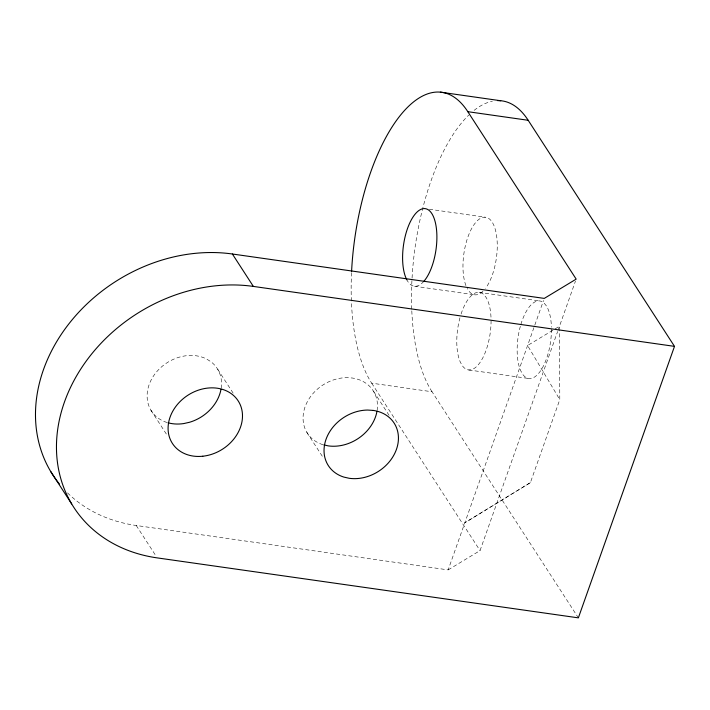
<?xml version="1.0" encoding="UTF-8"?>
<svg xmlns="http://www.w3.org/2000/svg" width="710" height="710" viewBox="0 0 710 710"><rect width="100%" height="100%" fill="white"/><g stroke="black" fill="none" stroke-linecap="round" stroke-linejoin="round"><path stroke-width="0.53" stroke-dasharray="3.55 2.66" d="M67.53 492.9A156.67 128.19 -32.9 0 0 136.249 525.489L448.152 569.89L543.541 300.454M448.152 569.89L480.04 550.596L557.643 331.455M558.007 330.407L575.446 281.169M530.388 482.631L464.828 522.791L530.388 482.631L559.791 399.606L559.489 326.236L553.853 329.644M552.921 330.212L527.574 345.53L559.791 399.606M429.293 209.228L485.267 217.198M479.081 292.325L539.449 300.916M414.596 286.245L474.963 294.836M468.769 369.963L529.136 378.554M351.53 272.631A156.67 65.595 -81.9 0 0 371.676 383.169L432.044 391.76L578.366 617.851M371.676 383.169L480.04 550.596M373.655 391.494L389.24 415.572M306.862 432.399L323.041 457.4M217.713 369.298L233.892 394.29M150.919 410.194L167.693 436.117M136.249 525.489L156.023 556.045M432.044 391.76A156.67 65.595 -81.9 0 1 411.782 310.128M411.738 309.09A156.67 65.595 -81.9 0 1 468.778 115.055M474.12 110.361A156.67 65.595 -81.9 0 1 492.367 101.246M465.938 285.615A39.165 16.401 -81.9 0 1 471.795 228.256A39.165 16.401 -81.9 0 1 495.811 231.504A39.165 16.401 -81.9 0 1 485.56 288.269M482.951 291.26A39.165 16.401 -81.9 0 1 467.171 288.366M221.156 388.317A39.165 32.048 -32.9 0 0 211.012 361.789L206.628 359.02A39.165 32.048 -32.9 0 0 152.881 376.948A39.165 32.048 -32.9 0 0 166.939 422.477M520.865 324.488A39.165 16.401 -81.9 0 1 544.25 303.259L546.309 305.797A39.165 16.401 -81.9 0 1 551.413 327.168M551.439 329.103A39.165 16.401 -81.9 0 1 540.993 370.185A39.165 16.401 -81.9 0 1 522.276 373.673L520.51 370.3A39.165 16.401 -81.9 0 1 520.332 326.369M377.099 410.513A39.165 32.048 -32.9 0 0 352.275 378.013L346.622 377.649A39.165 32.048 -32.9 0 0 305.052 406.936A39.165 32.048 -32.9 0 0 322.881 444.682M423.897 281.275A39.165 16.401 -81.9 0 1 406.803 279.776M461.083 314.042A39.165 16.401 -81.9 0 1 483.883 294.668L485.942 297.206A39.165 16.401 -81.9 0 1 491.045 318.577M491.072 320.512A39.165 16.401 -81.9 0 1 480.626 361.594A39.165 16.401 -81.9 0 1 461.908 365.073L460.142 361.701A39.165 16.401 -81.9 0 1 459.965 317.778"/><path stroke-width="1.06" d="M674.5 346.365L578.366 617.851L157.221 557.891A156.67 128.19 -32.9 0 1 64.432 402.1A156.67 128.19 -32.9 0 1 253.355 286.414L674.5 346.365L528.178 120.283A156.67 65.595 -81.9 0 0 497.621 100.642M440.36 92.149L500.728 100.749M351.583 271.531A156.67 65.595 -81.9 0 1 396.81 119.99A156.67 65.595 -81.9 0 1 467.819 111.683L528.178 120.283M59.365 483.927A156.67 128.19 -32.9 0 1 66.98 326.325A156.67 128.19 -32.9 0 1 232.383 254.002L544.268 298.404L576.174 279.119L467.819 111.683M323.778 444.877L328.242 445.88A39.165 32.048 -32.9 0 0 376.921 411.587M232.383 254.002L253.355 286.414M50.729 471.547L71.701 503.958M220.979 389.391A39.165 32.048 -32.9 0 1 189.597 422.255L183.766 423.568A39.165 32.048 -32.9 0 1 167.977 422.787M406.803 279.776A39.165 16.401 -81.9 0 1 410.655 221.121A39.165 16.401 -81.9 0 1 435.532 223.304A39.165 16.401 -81.9 0 1 423.897 281.275M373.247 410.415L367.594 410.052A39.165 32.048 -32.9 0 0 326.023 439.339A39.165 32.048 -32.9 0 0 343.853 477.084L349.214 478.291A39.165 32.048 -32.9 0 0 396.446 449.368A39.165 32.048 -32.9 0 0 373.247 410.415M202.794 456.228A39.165 32.048 -32.9 0 0 238.684 401.7A39.165 32.048 -32.9 0 0 174.385 408.525A39.165 32.048 -32.9 0 0 202.794 456.228"/></g></svg>
